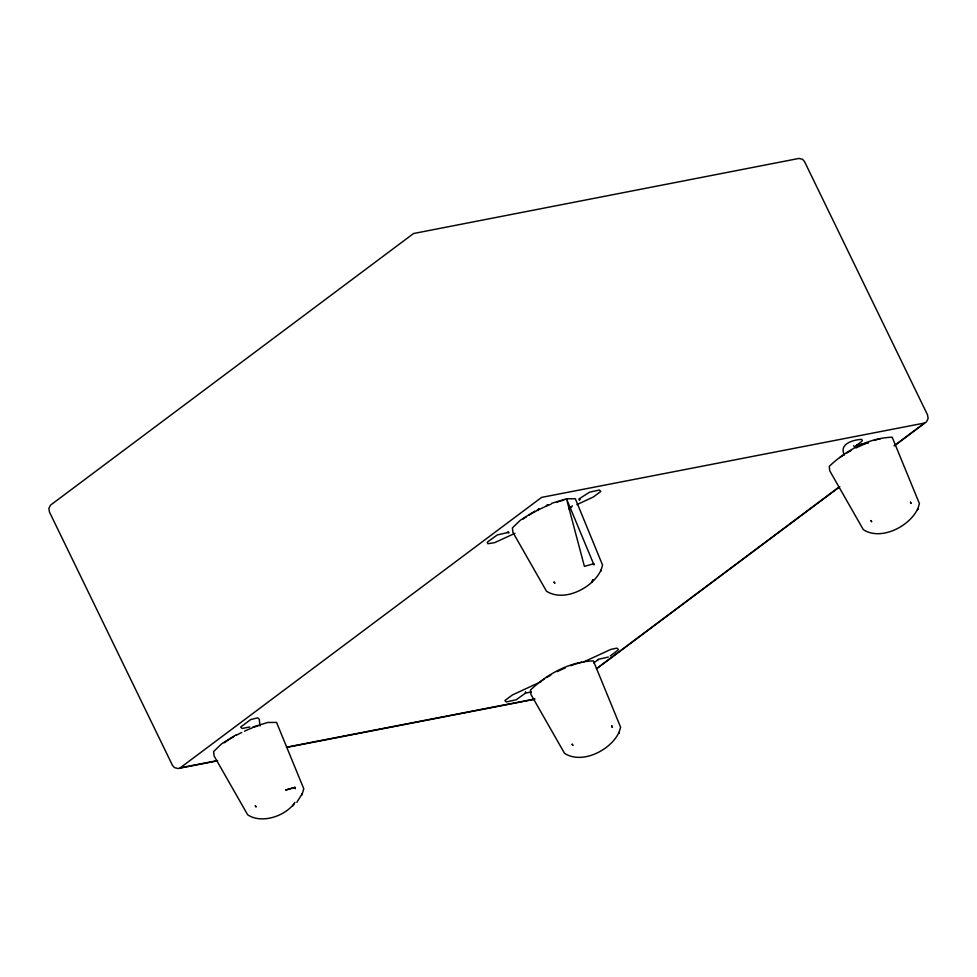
<?xml version="1.0" encoding="UTF-8"?>
<svg xmlns="http://www.w3.org/2000/svg" width="977" height="977" viewBox="0 0 977 977"><rect width="100%" height="100%" fill="white"/><g stroke="black" fill="none" stroke-linecap="round" stroke-linejoin="round"><path stroke-width="1.47" d="M541.111 681.653L512.339 694.989L504.877 700.57L506.342 701.962L516.198 699.752L525.321 693.243L525.528 691.777M302.052 794.594L302.223 793.739L296.825 802.325M600.843 570.922L601.002 570.067C592.892 587.91 564.047 602.65 546.461 591.17L512.901 532.343L512.412 527.898L520.411 520.155L534.761 511.166M618.905 733.08L619.064 732.213C610.943 750.067 582.109 764.808 564.523 753.316L530.963 694.488L530.474 690.055C547.132 674.069 570.006 661.514 593.405 660.904L620.627 727.279L618.807 733.287M917.684 509.408L917.855 508.553C909.734 526.395 880.888 541.136 863.314 529.644L829.754 470.829L829.253 466.383C845.923 450.409 868.785 437.855 892.184 437.232L919.418 503.607L917.586 509.615M301.954 794.802L303.786 788.793L276.552 722.418L267.698 722.479L252.848 727.022M600.745 571.142L602.565 565.121L575.343 498.746L566.477 498.807L551.626 503.35M580.314 498.746L579.483 500.297L578.872 499.027L589.497 492.225L599.341 490.014L600.806 491.419L593.357 496.988L576.918 504.608M235.982 734.826L221.632 743.815L213.621 751.569L214.122 756.003L247.682 814.83C261.531 824.014 284.539 816.418 294.187 803.558M592.966 579.898L591.549 582.353L592.99 579.874M292.758 806.025L294.932 802.3M597.301 660.293L598.205 659.377M596.397 668.756L839.158 486.973M894.04 445.866L924.547 423.029L541.624 497.378L180.232 767.824L217.651 760.558M593.76 662.943L598.718 659.243L608.329 657.069M610.222 655.97L617.684 650.389M596.837 668.573L839.805 486.693M894.737 445.561L926.489 421.808L928.15 418.474L927.503 414.834L804.523 161.584L802.557 159.336L798.978 158.433L413.54 233.527L50.511 505.146L48.85 508.48L49.497 512.119L172.477 765.37L174.443 767.617L178.022 768.52L216.943 760.961M514.964 533.308L494.741 542.614L487.889 543.725L487.267 542.455L488.012 541.588L497.354 534.908L506.965 532.746L508.382 531.683L508.993 532.941L507.442 532.502M568.687 508.419L571.435 507.148M583.867 661.844L610.943 649.363L616.951 648.117L618.417 649.522M856.695 445.085L868.553 442.789M249.782 726.986L242.125 728.476L240.66 727.071L250.747 719.524L257.794 717.851L259.259 719.243L260.016 726.021M525.333 693.133L531.256 691.985M286.517 747.185L535.017 698.946M287.299 747.295L534.309 699.337M853.751 445.659L854.362 446.929L861.592 441.506L862.325 440.639L861.714 439.381C853.935 439.699 838.315 443.631 844.47 455.148M839.817 457.602A33.609 7.621 -25.9 0 1 843.151 455.319M846.925 452.949A33.609 7.621 -25.9 0 1 850.906 450.666M856.047 447.967A33.609 7.621 -25.9 0 1 867.979 442.654M873.939 440.505A33.609 7.621 -25.9 0 1 880.692 438.649M572.363 505.817A33.609 7.621 -25.9 0 1 569.078 509.005M522.976 519.117A33.609 7.621 -25.9 0 1 526.298 516.833M528.777 515.258A33.609 7.621 -25.9 0 1 551.126 504.169M557.098 502.031A33.609 7.621 -25.9 0 1 563.839 500.163M224.185 742.789A33.609 7.621 -25.9 0 1 233.943 736.597M236.605 735.119A33.609 7.621 -25.9 0 1 241.746 732.494M244.445 731.199A33.609 7.621 -25.9 0 1 252.347 727.828M253.837 727.267A33.609 7.621 -25.9 0 1 258.307 725.691M540.049 681.995A33.609 7.621 -25.9 0 1 544.36 678.978M546.839 677.403A33.609 7.621 -25.9 0 1 550.784 675.083M557.256 671.626A33.609 7.621 -25.9 0 1 565.341 667.889M570.678 665.74A33.609 7.621 -25.9 0 1 581.901 662.308M538.058 509.542L537.203 510.104L539.096 509.017L538.058 509.542M554.106 582.109L554.765 583.147L554.106 582.109M255.327 805.769L255.986 806.819L255.327 805.769M870.947 520.594L871.606 521.633L870.947 520.594M572.168 744.254L572.827 745.304L572.168 744.254M547.413 505.219L546.375 505.646L548.317 504.962L547.413 505.219M593.711 563.741L584.405 566.379L566.477 498.807L594.004 564.938L593.711 563.741M294.92 787.413L285.626 790.039L294.981 787.401L295.225 788.61L294.981 787.401M910.601 502.227L910.845 503.424L910.601 502.227M611.822 725.887L612.066 727.083L611.822 725.887"/></g></svg>
